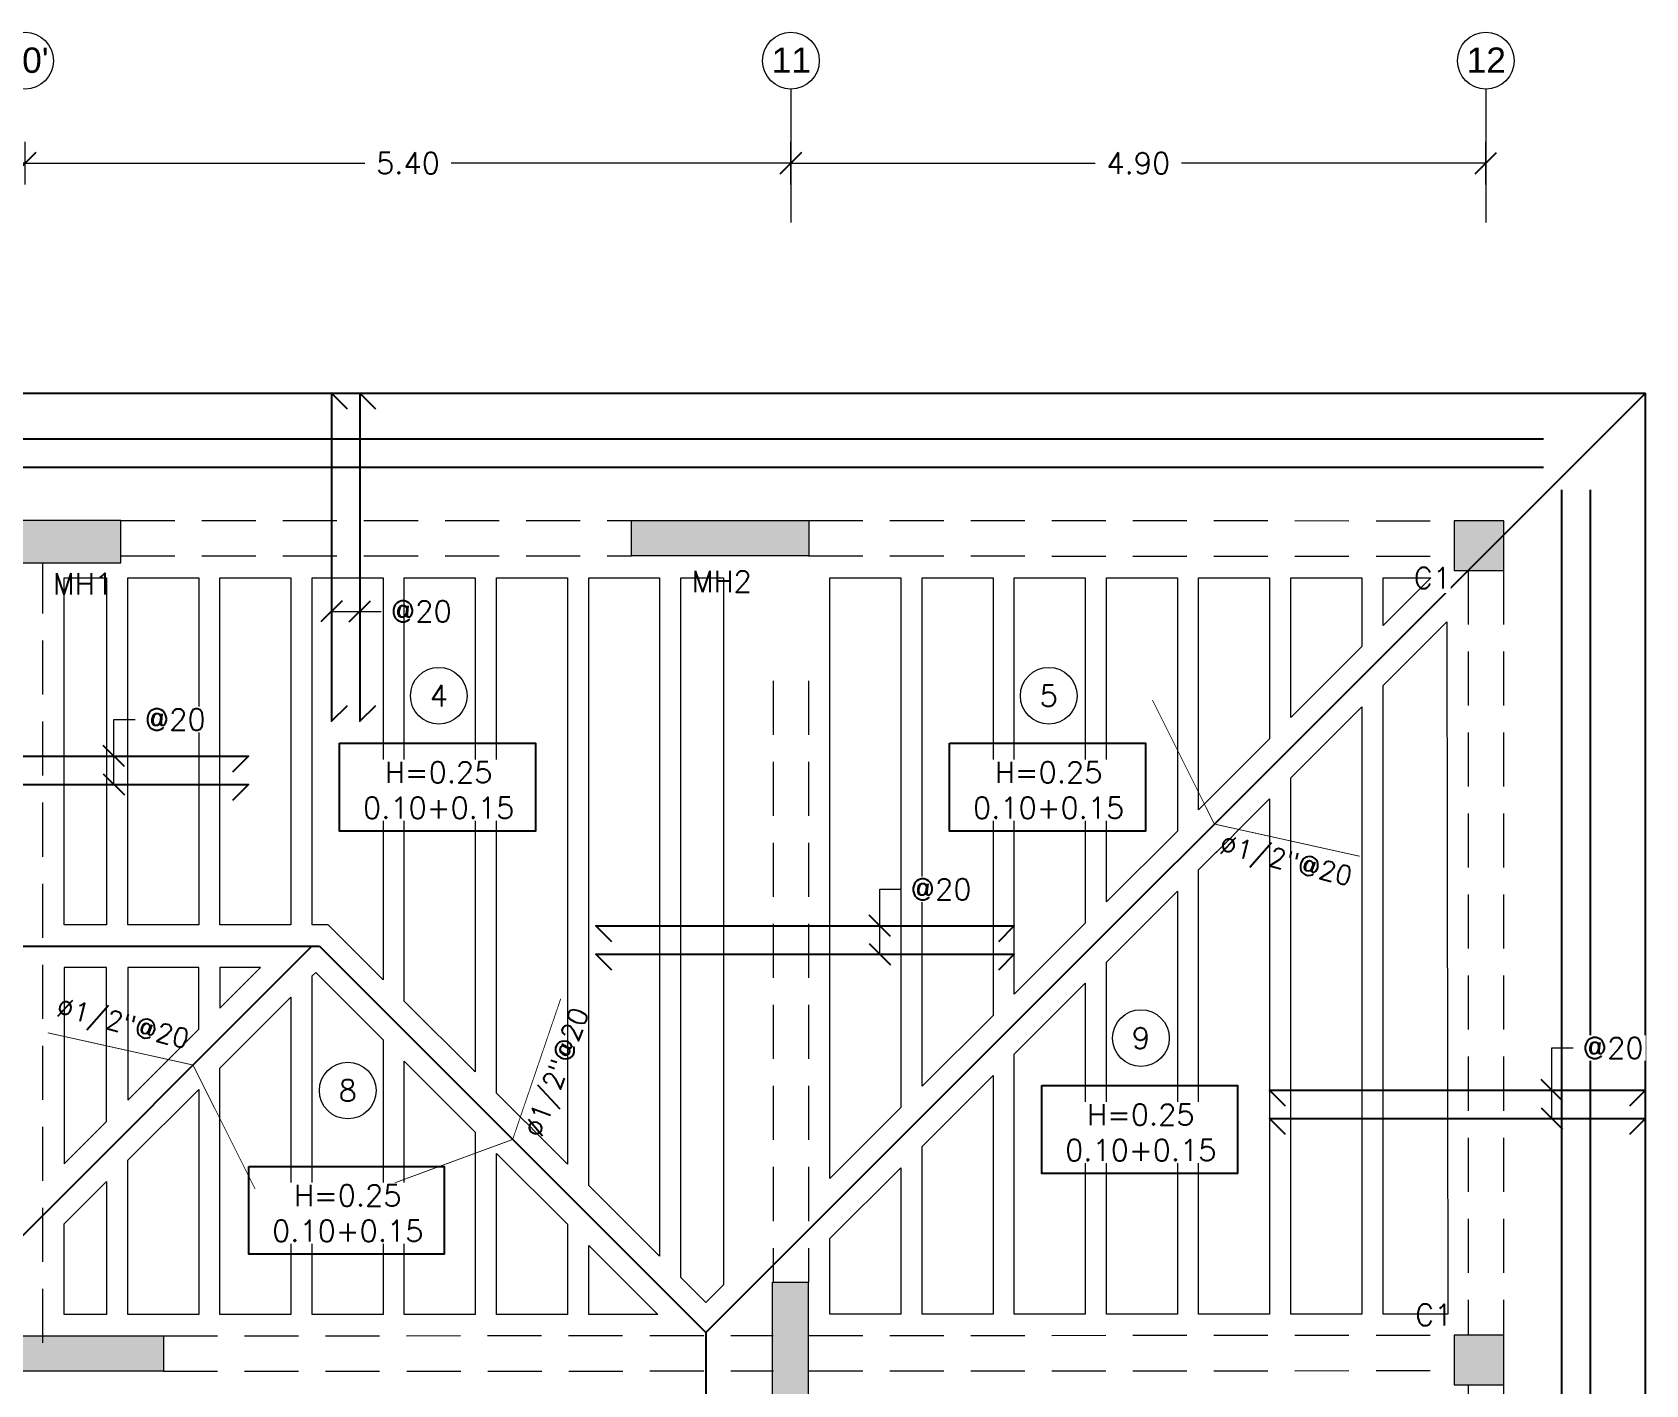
# Model space of a CAD drawing. Header units: metres. Extents: x -44 to 358, y -286 to 66.
# Drawn here: x 335.43 to 346.81, y 56.62 to 66.16 of the extents above; entities that cross this region are included whole.
import ezdxf
from ezdxf.enums import TextEntityAlignment as Align

# ---------------------------------------------------------------- set-up
doc = ezdxf.new("R2010")
doc.units = ezdxf.units.M
doc.header["$LTSCALE"] = 0.3
doc.header["$PDMODE"] = 3
doc.linetypes.add('Grid Line 1_2_', pattern=[22.225, 12.7, -3.175, 3.175, -3.175])
doc.linetypes.add('HIDDEN', pattern=[9.525, 6.35, -3.175])
for name, color, linetype, lineweight in [('0-S-GRID', 1, 'Continuous', 9), ('0-S-GRID-IDEN', 1, 'Continuous', 9), ('BOVEDILLA', 8, 'Continuous', 5), ('Columnas', 7, 'Continuous', 18), ('VIGAS', 1, 'HIDDEN', 15)]:
    doc.layers.add(name, color=color, linetype=linetype, lineweight=lineweight)
for name, color, linetype in [('ACERO', 5, 'Continuous'), ('BP', 3, 'Continuous'), ('DIMCOL', 4, 'Continuous'), ('DIMTEXTO', 4, 'Continuous'), ('HATCH', 8, 'Continuous'), ('REBAR', 5, 'Continuous')]:
    doc.layers.add(name, color=color, linetype=linetype)
doc.styles.add('Arial_2', font='arial.ttf', dxfattribs={"height": 0.2})
doc.styles.add('SMPLEX', font='simplex.shx')
doc.dimstyles.new('DIM-75', dxfattribs={"dimscale": 0.75, "dimtxt": 0.2, "dimasz": 0.2, "dimexe": 0.2, "dimexo": 0.2, "dimgap": 0.1, "dimtad": 0, "dimtih": 1, "dimtoh": 1, "dimzin": 0, "dimdsep": 46, "dimtxsty": 'SMPLEX', "dimblk1": 'OBLIQUE', "dimblk2": 'OBLIQUE', "dimsah": 1, "dimcen": 0.2, "dimclrd": 4, "dimclre": 4, "dimclrt": 4, "dimadec": 0, "dimazin": 0, "dimtfac": 1, "dimtmove": 0, "dimatfit": 3, "dimldrblk": 'OBLIQUE', "dimfxl": 0.2, "dimfxlon": 1, "dimtfill": 1, "dimtolj": 1, "dimtzin": 0, "dimarcsym": 0})

# ---------------------------------------------------------------- blocks, each defined once
blk = doc.blocks.new('_OBLIQUE')
at = {"color": 0, "linetype": 'ByBlock'}
blk.add_line((-0.5, -0.5), (0.5, 0.5), dxfattribs=at)
blk = doc.blocks.new('*D1887')
at = {"layer": 'DEFPOINTS', "color": 0, "ltscale": 0.2, "transparency": 16777216}
for p in [(130.793, -17.509), (129.943, -17.925), (130.793, -17.925)]:
    blk.add_point(p, dxfattribs=at)
at = {"layer": 'DIMTEXTO', "color": 4, "lineweight": -2, "ltscale": 0.2, "transparency": 16777216}
for p, q in [((129.943, -17.659), (129.943, -17.359)), ((130.793, -17.659), (130.793, -17.359)), ((129.943, -17.509), (130.064, -17.509)), ((130.793, -17.509), (130.672, -17.509))]:
    blk.add_line(p, q, dxfattribs=at)
at = {"layer": 'DIMTEXTO', "color": 4, "lineweight": -2, "ltscale": 0.2, "transparency": 16777216, "xscale": 0.15, "yscale": 0.15, "zscale": 0.15, "rotation": 180}
blk.add_blockref('_OBLIQUE', (129.943, -17.509), dxfattribs=at)
at = {"layer": 'DIMTEXTO', "color": 4, "lineweight": -2, "ltscale": 0.2, "transparency": 16777216, "xscale": 0.15, "yscale": 0.15, "zscale": 0.15}
blk.add_blockref('_OBLIQUE', (130.793, -17.509), dxfattribs=at)
at = {"layer": 'DIMTEXTO', "color": 4, "ltscale": 0.2, "transparency": 16777216, "insert": (130.368, -17.509), "char_height": 0.15, "attachment_point": 5, "style": 'SMPLEX', "bg_fill": 3, "box_fill_scale": 1.1, "bg_fill_color": 256, "bg_fill_true_color": 13158600, "bg_fill_transparency": 0}
blk.add_mtext('\\A1;0.85', dxfattribs=at)
blk = doc.blocks.new('*D1888')
at = {"layer": 'DEFPOINTS', "color": 0, "ltscale": 0.2, "transparency": 16777216}
for p in [(141.093, -17.509), (136.193, -17.925), (141.093, -17.925)]:
    blk.add_point(p, dxfattribs=at)
at = {"layer": 'DIMTEXTO', "color": 4, "lineweight": -2, "ltscale": 0.2, "transparency": 16777216}
for p, q in [((136.193, -17.659), (136.193, -17.359)), ((141.093, -17.659), (141.093, -17.359)), ((136.193, -17.509), (138.339, -17.509)), ((141.093, -17.509), (138.947, -17.509))]:
    blk.add_line(p, q, dxfattribs=at)
at = {"layer": 'DIMTEXTO', "color": 4, "lineweight": -2, "ltscale": 0.2, "transparency": 16777216, "xscale": 0.15, "yscale": 0.15, "zscale": 0.15, "rotation": 180}
blk.add_blockref('_OBLIQUE', (136.193, -17.509), dxfattribs=at)
at = {"layer": 'DIMTEXTO', "color": 4, "lineweight": -2, "ltscale": 0.2, "transparency": 16777216, "xscale": 0.15, "yscale": 0.15, "zscale": 0.15}
blk.add_blockref('_OBLIQUE', (141.093, -17.509), dxfattribs=at)
at = {"layer": 'DIMTEXTO', "color": 4, "ltscale": 0.2, "transparency": 16777216, "insert": (138.643, -17.509), "char_height": 0.15, "attachment_point": 5, "style": 'SMPLEX', "bg_fill": 3, "box_fill_scale": 1.1, "bg_fill_color": 256, "bg_fill_true_color": 13158600, "bg_fill_transparency": 0}
blk.add_mtext('\\A1;4.90', dxfattribs=at)
blk = doc.blocks.new('*D1877')
at = {"layer": 'DEFPOINTS', "color": 0, "ltscale": 0.2, "transparency": 16777216}
for p in [(136.193, -17.509), (130.793, -17.925), (136.193, -17.925)]:
    blk.add_point(p, dxfattribs=at)
at = {"layer": 'DIMTEXTO', "color": 4, "lineweight": -2, "ltscale": 0.2, "transparency": 16777216}
for p, q in [((130.793, -17.659), (130.793, -17.359)), ((136.193, -17.659), (136.193, -17.359)), ((130.793, -17.509), (133.189, -17.509)), ((136.193, -17.509), (133.797, -17.509))]:
    blk.add_line(p, q, dxfattribs=at)
at = {"layer": 'DIMTEXTO', "color": 4, "lineweight": -2, "ltscale": 0.2, "transparency": 16777216, "xscale": 0.15, "yscale": 0.15, "zscale": 0.15, "rotation": 180}
blk.add_blockref('_OBLIQUE', (130.793, -17.509), dxfattribs=at)
at = {"layer": 'DIMTEXTO', "color": 4, "lineweight": -2, "ltscale": 0.2, "transparency": 16777216, "xscale": 0.15, "yscale": 0.15, "zscale": 0.15}
blk.add_blockref('_OBLIQUE', (136.193, -17.509), dxfattribs=at)
at = {"layer": 'DIMTEXTO', "color": 4, "ltscale": 0.2, "transparency": 16777216, "insert": (133.493, -17.509), "char_height": 0.15, "attachment_point": 5, "style": 'SMPLEX', "bg_fill": 3, "box_fill_scale": 1.1, "bg_fill_color": 256, "bg_fill_true_color": 13158600, "bg_fill_transparency": 0}
blk.add_mtext('\\A1;5.40', dxfattribs=at)
blk = doc.blocks.new('A$C29cb555f')
at = {"layer": 'HATCH'}
h = blk.add_hatch(color=256, dxfattribs=at)
h.dxf.hatch_style = 1
h.paths.add_polyline_path([(23.401, 20.208), (23.401, 19.908), (24.201, 19.908), (24.201, 20.208)])
h = blk.add_hatch(color=256, dxfattribs=at)
h.dxf.hatch_style = 1
h.paths.add_polyline_path([(27.801, 19.958), (29.05, 19.958), (29.05, 20.208), (27.801, 20.208)])
h = blk.add_hatch(color=256, dxfattribs=at)
h.dxf.hatch_style = 1
h.paths.add_polyline_path([(33.601, 19.856), (33.951, 19.856), (33.951, 20.206), (33.601, 20.206)])
h = blk.add_hatch(color=256, dxfattribs=at)
h.dxf.hatch_style = 1
h.paths.add_polyline_path([(29.046, 13.836), (28.796, 13.836), (28.796, 14.836), (29.046, 14.836)])
h = blk.add_hatch(color=256, dxfattribs=at)
h.dxf.hatch_style = 1
h.paths.add_polyline_path([(22.801, 14.208), (22.551, 14.208), (22.551, 14.458), (24.501, 14.458), (24.501, 14.208)])
h = blk.add_hatch(color=256, dxfattribs=at)
h.dxf.hatch_style = 1
h.paths.add_polyline_path([(33.601, 14.113), (33.951, 14.113), (33.951, 14.463), (33.601, 14.463)])
at = {"layer": 'Columnas'}
for points in [[(23.401, 20.208), (23.401, 19.908), (24.201, 19.908), (24.201, 20.208)], [(33.601, 19.856), (33.951, 19.856), (33.951, 20.206), (33.601, 20.206)], [(29.046, 13.836), (28.796, 13.836), (28.796, 14.836), (29.046, 14.836)], [(22.551, 14.458), (24.501, 14.458), (24.501, 14.208), (22.551, 14.208)], [(33.601, 14.113), (33.951, 14.113), (33.951, 14.463), (33.601, 14.463)]]:
    blk.add_lwpolyline(points, close=True, dxfattribs=at)
blk.add_lwpolyline([(27.801, 20.208), (29.051, 20.208), (29.051, 19.958), (27.801, 19.958), (27.8, 20.208)], dxfattribs=at)
at = {"layer": 'DIMTEXTO', "ltscale": 0.2, "insert": (28.225, 19.853), "char_height": 0.15, "attachment_point": 1, "style": 'SMPLEX', "bg_fill": 3, "box_fill_scale": 1.2, "bg_fill_color": 256, "bg_fill_transparency": 0}
blk.add_mtext_dynamic_manual_height_columns('MH2', width=0.23091, gutter_width=0.25, heights=[0], dxfattribs=at)
at = {"layer": 'DIMTEXTO', "ltscale": 0.2, "char_height": 0.15, "attachment_point": 1, "style": 'SMPLEX', "bg_fill": 3, "box_fill_scale": 1.2, "bg_fill_color": 256, "bg_fill_transparency": 0}
for s, width, insert in [('MH1', 0.35114, (23.72, 19.836)), ('C1', 0.23091, (33.316, 19.877)), ('C1', 0.23091, (33.326, 14.681))]:
    blk.add_mtext_dynamic_manual_height_columns(s, width=width, gutter_width=0.25, heights=[0], dxfattribs=dict(at, insert=insert))
blk = doc.blocks.new('*D1902')
at = {"layer": 'DEFPOINTS', "color": 0, "transparency": 16777216}
for p in [(132.954, -20.669), (132.954, -20.931), (133.154, -20.935)]:
    blk.add_point(p, dxfattribs=at)
at = {"layer": 'DIMTEXTO', "color": 4, "lineweight": -2, "transparency": 16777216}
for p, q in [((132.954, -20.781), (132.954, -20.519)), ((133.154, -20.785), (133.154, -20.519)), ((132.954, -20.669), (133.154, -20.669)), ((133.154, -20.669), (133.304, -20.669))]:
    blk.add_line(p, q, dxfattribs=at)
at = {"layer": 'DIMTEXTO', "color": 4, "lineweight": -2, "transparency": 16777216, "xscale": 0.15, "yscale": 0.15, "zscale": 0.15, "rotation": 180}
blk.add_blockref('_OBLIQUE', (132.954, -20.669), dxfattribs=at)
at = {"layer": 'DIMTEXTO', "color": 4, "lineweight": -2, "transparency": 16777216, "xscale": 0.15, "yscale": 0.15, "zscale": 0.15}
blk.add_blockref('_OBLIQUE', (133.154, -20.669), dxfattribs=at)
at = {"layer": 'DIMTEXTO', "color": 4, "transparency": 16777216, "insert": (133.586, -20.669), "char_height": 0.15, "attachment_point": 5, "style": 'SMPLEX', "bg_fill": 3, "box_fill_scale": 1.1, "bg_fill_color": 256, "bg_fill_true_color": 13158600, "bg_fill_transparency": 0}
blk.add_mtext('\\A1;@20', dxfattribs=at)
blk = doc.blocks.new('*D1917')
at = {"layer": 'DEFPOINTS', "color": 0, "transparency": 16777216}
for p in [(140.29, -24.046), (141.558, -24.046), (140.29, -24.246)]:
    blk.add_point(p, dxfattribs=at)
at = {"layer": 'DIMTEXTO', "color": 4, "lineweight": -2, "transparency": 16777216}
for p, q in [((141.558, -24.046), (141.558, -23.748)), ((141.558, -23.748), (141.708, -23.748)), ((141.408, -24.046), (141.708, -24.046)), ((141.558, -24.246), (141.558, -24.046)), ((141.408, -24.246), (141.708, -24.246))]:
    blk.add_line(p, q, dxfattribs=at)
at = {"layer": 'DIMTEXTO', "color": 4, "lineweight": -2, "transparency": 16777216, "xscale": 0.15, "yscale": 0.15, "zscale": 0.15}
for p, rotation in [((141.558, -24.046), 90), ((141.558, -24.246), 270)]:
    blk.add_blockref('_OBLIQUE', p, dxfattribs=dict(at, rotation=rotation))
at = {"layer": 'DIMTEXTO', "color": 4, "transparency": 16777216, "insert": (141.99, -23.748), "char_height": 0.15, "attachment_point": 5, "style": 'SMPLEX', "bg_fill": 3, "box_fill_scale": 1.1, "bg_fill_color": 256, "bg_fill_true_color": 13158600, "bg_fill_transparency": 0}
blk.add_mtext('\\A1;@20', dxfattribs=at)
blk = doc.blocks.new('*D1921')
at = {"layer": 'DEFPOINTS', "color": 0, "transparency": 16777216}
for p in [(137.352, -22.886), (136.819, -23.086), (137.352, -23.086)]:
    blk.add_point(p, dxfattribs=at)
at = {"layer": 'DIMTEXTO', "color": 4, "lineweight": -2, "transparency": 16777216}
for p, q in [((136.819, -22.886), (136.819, -22.629)), ((136.819, -22.629), (136.969, -22.629)), ((136.969, -22.886), (136.669, -22.886)), ((136.819, -23.086), (136.819, -22.886)), ((136.969, -23.086), (136.669, -23.086))]:
    blk.add_line(p, q, dxfattribs=at)
at = {"layer": 'DIMTEXTO', "color": 4, "lineweight": -2, "transparency": 16777216, "xscale": 0.15, "yscale": 0.15, "zscale": 0.15}
for p, rotation in [((136.819, -22.886), 90), ((136.819, -23.086), 270)]:
    blk.add_blockref('_OBLIQUE', p, dxfattribs=dict(at, rotation=rotation))
at = {"layer": 'DIMTEXTO', "color": 4, "transparency": 16777216, "insert": (137.251, -22.629), "char_height": 0.15, "attachment_point": 5, "style": 'SMPLEX', "bg_fill": 3, "box_fill_scale": 1.1, "bg_fill_color": 256, "bg_fill_true_color": 13158600, "bg_fill_transparency": 0}
blk.add_mtext('\\A1;@20', dxfattribs=at)
blk = doc.blocks.new('*D1922')
at = {"layer": 'DEFPOINTS', "color": 0, "transparency": 16777216}
for p in [(131.952, -21.689), (131.419, -21.889), (131.952, -21.889)]:
    blk.add_point(p, dxfattribs=at)
at = {"layer": 'DIMTEXTO', "color": 4, "lineweight": -2, "transparency": 16777216}
for p, q in [((131.419, -21.689), (131.419, -21.432)), ((131.419, -21.432), (131.569, -21.432)), ((131.569, -21.689), (131.269, -21.689)), ((131.419, -21.889), (131.419, -21.689)), ((131.569, -21.889), (131.269, -21.889))]:
    blk.add_line(p, q, dxfattribs=at)
at = {"layer": 'DIMTEXTO', "color": 4, "lineweight": -2, "transparency": 16777216, "xscale": 0.15, "yscale": 0.15, "zscale": 0.15}
for p, rotation in [((131.419, -21.689), 90), ((131.419, -21.889), 270)]:
    blk.add_blockref('_OBLIQUE', p, dxfattribs=dict(at, rotation=rotation))
at = {"layer": 'DIMTEXTO', "color": 4, "transparency": 16777216, "insert": (131.851, -21.432), "char_height": 0.15, "attachment_point": 5, "style": 'SMPLEX', "bg_fill": 3, "box_fill_scale": 1.1, "bg_fill_color": 256, "bg_fill_true_color": 13158600, "bg_fill_transparency": 0}
blk.add_mtext('\\A1;@20', dxfattribs=at)
blk = doc.blocks.new('A$C6300fbd0')
at = {"layer": '0-S-GRID', "linetype": 'Grid Line 1_2_'}
for p, q in [((24.009, 24.643), (24.009, 23.703)), ((24.009, 24.643), (24.009, 23.703)), ((28.909, 24.643), (28.909, 23.703)), ((28.909, 24.643), (28.909, 23.703))]:
    blk.add_line(p, q, dxfattribs=at)
at = {"layer": '0-S-GRID-IDEN'}
for centre in [(18.609, 24.843), (24.009, 24.843), (28.909, 24.843)]:
    blk.add_circle(centre, 0.2, dxfattribs=at)
at = {"layer": 'ACERO'}
for p, q in [((29.315, 22.175), (2.596, 22.175)), ((29.315, 21.975), (2.596, 21.975)), ((29.446, 1.396), (29.446, 21.818)), ((29.646, 1.396), (29.646, 21.818))]:
    blk.add_line(p, q, dxfattribs=at)
at = {"layer": 'BP', "ltscale": 0.2}
for p, q in [((1.984, 22.499), (30.034, 22.499)), ((30.034, 22.499), (23.409, 15.874)), ((30.034, 0.699), (30.034, 22.499)), ((5.884, 18.599), (20.684, 18.599)), ((16.731, 14.699), (20.631, 18.599)), ((20.684, 18.599), (23.409, 15.874)), ((23.409, 15.874), (23.409, 7.324))]:
    blk.add_line(p, q, dxfattribs=at)
at = {"layer": 'VIGAS', "ltscale": 0.2}
for p, q in [((19.284, 21.601), (22.884, 21.601)), ((24.134, 21.601), (28.684, 21.599)), ((18.484, 15.801), (18.484, 21.301)), ((18.734, 15.801), (18.734, 21.301)), ((19.284, 21.351), (22.884, 21.351)), ((24.134, 21.351), (28.684, 21.349)), ((28.784, 21.249), (28.784, 15.856)), ((29.034, 21.249), (29.034, 15.856)), ((23.884, 20.471), (23.884, 16.229)), ((24.134, 20.471), (24.134, 16.229)), ((19.584, 15.851), (23.884, 15.854)), ((24.134, 15.854), (28.684, 15.856)), ((19.585, 15.601), (23.885, 15.604)), ((24.134, 15.604), (28.684, 15.606)), ((28.784, 15.506), (28.784, 7.702)), ((29.034, 15.506), (29.034, 7.702))]:
    blk.add_line(p, q, dxfattribs=at)
at = {"layer": 'DIMTEXTO', "char_height": 0.1786, "width": 0.16835, "attachment_point": 2, "style": 'Arial_2'}
for s, insert in [("10'", (18.612, 24.936)), ('11', (24.012, 24.936)), ('12', (28.912, 24.936))]:
    blk.add_mtext(s, dxfattribs=dict(at, insert=insert))
at = {"layer": 'DIMTEXTO', "ltscale": 0.2}
dim = blk.add_linear_dim(base=(18.609, 24.12), p1=(17.759, 23.703), p2=(18.609, 23.703), dimstyle='DIM-75', override={"dimtmove": 1}, dxfattribs=at)
dim.commit()
dim.dimension.update_dxf_attribs({"geometry": '*D1887', "text_midpoint": (18.184, 24.12), "insert": (-112.184, 41.629)})
blk.add_blockref('A$C29cb555f', (-4.916, 1.393), dxfattribs=at)
dim = blk.add_linear_dim(base=(28.909, 24.12), p1=(24.009, 23.703), p2=(28.909, 23.703), dimstyle='DIM-75', override={"dimtmove": 1}, dxfattribs=at)
dim.commit()
dim.dimension.update_dxf_attribs({"geometry": '*D1888', "text_midpoint": (26.459, 24.12), "insert": (-112.184, 41.629)})
at = {"layer": '0-S-GRID-IDEN'}
for centre in [(21.526, 20.365), (25.827, 20.365), (26.477, 17.951), (20.884, 17.581)]:
    blk.add_circle(centre, 0.2, dxfattribs=at)
at = {"layer": 'ACERO'}
for points in [[(20.883, 22.386), (20.77, 22.499), (20.77, 20.185), (20.883, 20.297)], [(21.083, 22.386), (20.97, 22.499), (20.97, 20.185), (21.083, 20.297)], [(17.347, 19.827), (17.234, 19.939), (20.184, 19.939), (20.072, 19.827)], [(17.347, 19.627), (17.234, 19.739), (20.184, 19.739), (20.072, 19.627)], [(22.747, 18.63), (22.634, 18.743), (25.584, 18.743), (25.472, 18.63)], [(22.747, 18.43), (22.634, 18.543), (25.584, 18.543), (25.472, 18.43)], [(27.497, 17.47), (27.384, 17.583), (30.034, 17.583), (29.922, 17.47)], [(27.497, 17.27), (27.384, 17.383), (30.034, 17.383), (29.922, 17.27)]]:
    blk.add_lwpolyline(points, dxfattribs=at)
at = {"layer": 'BOVEDILLA'}
for points in [[(18.884, 21.197), (19.183, 21.197), (19.183, 18.749), (18.884, 18.749)], [(19.333, 21.197), (19.833, 21.197), (19.833, 18.749), (19.333, 18.749)], [(19.983, 21.197), (20.483, 21.197), (20.483, 18.749), (19.983, 18.749)], [(23.533, 21.197), (23.533, 16.21), (23.409, 16.086), (23.233, 16.262), (23.233, 21.197)], [(24.284, 21.197), (24.784, 21.197), (24.784, 17.461), (24.284, 16.961)], [(24.934, 21.197), (25.434, 21.197), (25.434, 18.111), (24.934, 17.611)], [(25.584, 21.197), (26.084, 21.197), (26.084, 18.761), (25.584, 18.261)], [(26.234, 21.197), (26.734, 21.197), (26.734, 19.411), (26.234, 18.911)], [(26.884, 21.197), (27.384, 21.197), (27.384, 20.061), (26.884, 19.561)], [(27.534, 21.197), (28.034, 21.197), (28.034, 20.711), (27.534, 20.211)], [(28.184, 21.197), (28.52, 21.197), (28.184, 20.861)], [(28.641, 16.004), (28.184, 16.004), (28.184, 20.437), (28.634, 20.887)], [(26.734, 16.004), (26.234, 16.004), (26.234, 18.487), (26.734, 18.987)], [(20.633, 18.389), (20.658, 18.413), (21.133, 17.938), (21.133, 16.001), (20.633, 16.001)], [(26.084, 16.004), (25.584, 16.004), (25.584, 17.837), (26.084, 18.337)], [(19.983, 17.739), (20.483, 18.239), (20.483, 16.001), (19.983, 16.001)], [(21.283, 17.788), (21.783, 17.288), (21.783, 16.001), (21.283, 16.001)], [(25.434, 16.004), (24.934, 16.004), (24.934, 17.187), (25.434, 17.687)], [(19.333, 17.089), (19.833, 17.589), (19.833, 16.001), (19.333, 16.001)], [(21.933, 17.138), (22.433, 16.638), (22.433, 16.001), (21.933, 16.001)], [(24.784, 16.004), (24.284, 16.004), (24.284, 16.537), (24.784, 17.037)], [(18.884, 16.64), (19.183, 16.939), (19.183, 16.001), (18.884, 16.001)], [(22.583, 16.488), (23.07, 16.001), (23.07, 16.001), (22.583, 16.001)]]:
    blk.add_lwpolyline(points, close=True, dxfattribs=at)
blk.add_lwpolyline([(20.269, 18.449), (19.983, 18.449), (19.983, 18.163), (20.269, 18.449)], dxfattribs=at)
at = {"layer": 'DIMTEXTO', "ltscale": 0.2}
for points in [[(20.827, 20.031), (22.207, 20.031), (22.207, 19.411), (20.827, 19.411)], [(25.128, 20.031), (26.508, 20.031), (26.508, 19.411), (25.128, 19.411)], [(25.778, 17.617), (27.158, 17.617), (27.158, 16.997), (25.778, 16.997)], [(20.186, 17.046), (21.565, 17.046), (21.565, 16.426), (20.186, 16.426)]]:
    blk.add_lwpolyline(points, close=True, dxfattribs=at)
at = {"layer": 'REBAR', "color": 6, "const_width": 0.00576}
for points in [[(26.558, 20.335), (26.995, 19.46), (28.02, 19.233)], [(21.128, 16.898), (22.047, 17.236), (22.386, 18.229)], [(20.231, 16.886), (19.793, 17.761), (18.769, 17.988)]]:
    blk.add_lwpolyline(points, dxfattribs=at)
at = {"layer": 'DIMTEXTO', "style": 'SMPLEX'}
for s, p in [('4', (21.526, 20.365)), ('5', (25.827, 20.365)), ('9', (26.477, 17.951)), ('8', (20.884, 17.581))]:
    blk.add_text(s, height=0.15, dxfattribs=at).set_placement(p, align=Align.MIDDLE_CENTER)
at = {"layer": 'DIMTEXTO', "ltscale": 0.2}
dim = blk.add_linear_dim(base=(24.009, 24.12), p1=(18.609, 23.703), p2=(24.009, 23.703), dimstyle='DIM-75', override={"dimtmove": 1}, dxfattribs=at)
dim.commit()
dim.dimension.update_dxf_attribs({"geometry": '*D1877', "text_midpoint": (21.309, 24.12), "insert": (-112.184, 41.629)})
at = {"layer": 'DIMCOL', "color": 4, "char_height": 0.135, "attachment_point": 5, "style": 'SMPLEX', "bg_fill": 3, "box_fill_scale": 1.1, "bg_fill_color": 256, "bg_fill_true_color": 13158600, "bg_fill_transparency": 0}
for insert, rotation in [((27.495, 19.184), 345.6799), ((19.294, 18.037), 345.6799), ((22.377, 17.702), 69.2932)]:
    blk.add_mtext('\\A1;∅1/2"@20', dxfattribs=dict(at, insert=insert, rotation=rotation))
at = {"layer": 'DIMTEXTO', "color": 4, "char_height": 0.15, "attachment_point": 5, "rotation": 0, "style": 'SMPLEX', "bg_fill": 3, "box_fill_scale": 1.1, "bg_fill_color": 256, "bg_fill_true_color": 13158600, "bg_fill_transparency": 0}
for insert in [(25.826, 19.7), (20.884, 16.716)]:
    blk.add_mtext('\\A1;H=0.25\\P0.10+0.15', dxfattribs=dict(at, insert=insert))
at = {"layer": 'DIMTEXTO'}
for base, p1, p2, angle, picture, middle in [((20.77, 20.96), (20.97, 20.694), (20.77, 20.698), 360, '*D1902', (21.402, 20.96)), ((19.236, 19.739), (19.769, 19.939), (19.769, 19.739), 90, '*D1922', (19.668, 20.196)), ((24.636, 18.543), (25.169, 18.743), (25.169, 18.543), 90, '*D1921', (25.068, 19)), ((29.374, 17.583), (28.106, 17.383), (28.106, 17.583), 270, '*D1917', (29.806, 17.881))]:
    dim = blk.add_linear_dim(base=base, p1=p1, p2=p2, angle=angle, text='@20', dimstyle='DIM-75', dxfattribs=at)
    dim.commit()
    dim.dimension.update_dxf_attribs({"geometry": picture, "text_midpoint": middle, "dimtype": 128, "insert": (-112.184, 41.629)})
at = {"layer": 'BOVEDILLA'}
for points in [[(20.633, 21.197), (21.133, 21.197), (21.133, 18.362), (20.746, 18.749), (20.633, 18.749)], [(21.283, 21.197), (21.783, 21.197), (21.783, 17.712), (21.283, 18.212)], [(21.933, 21.197), (22.433, 21.197), (22.433, 17.062), (21.933, 17.562)], [(22.583, 21.197), (23.083, 21.197), (23.083, 16.412), (22.583, 16.912)], [(28.034, 16.004), (27.534, 16.004), (27.534, 19.787), (28.034, 20.287)], [(27.384, 16.004), (26.884, 16.004), (26.884, 19.137), (27.384, 19.637)], [(18.884, 17.064), (19.183, 17.363), (19.183, 18.449), (18.884, 18.449)], [(19.333, 17.513), (19.833, 18.013), (19.833, 18.449), (19.333, 18.449)]]:
    blk.add_lwpolyline(points, close=True, dxfattribs=at)
at = {"layer": 'DIMTEXTO', "color": 4, "char_height": 0.15, "attachment_point": 5, "rotation": 0, "style": 'SMPLEX', "bg_fill": 3, "box_fill_scale": 1.1, "bg_fill_color": 256, "bg_fill_true_color": 13158600, "bg_fill_transparency": 0}
for insert in [(21.525, 19.7), (26.476, 17.286)]:
    blk.add_mtext('\\A1;H=0.25\\P0.10+0.15', dxfattribs=dict(at, insert=insert))

msp = doc.modelspace()

# ---------------------------------------------------------------- block references
at = {"layer": 'Columnas', "ltscale": 0.2}
msp.add_blockref('A$C6300fbd0', (316.770934, 41.1150582), dxfattribs=at)

doc.saveas('drawing.dxf')
